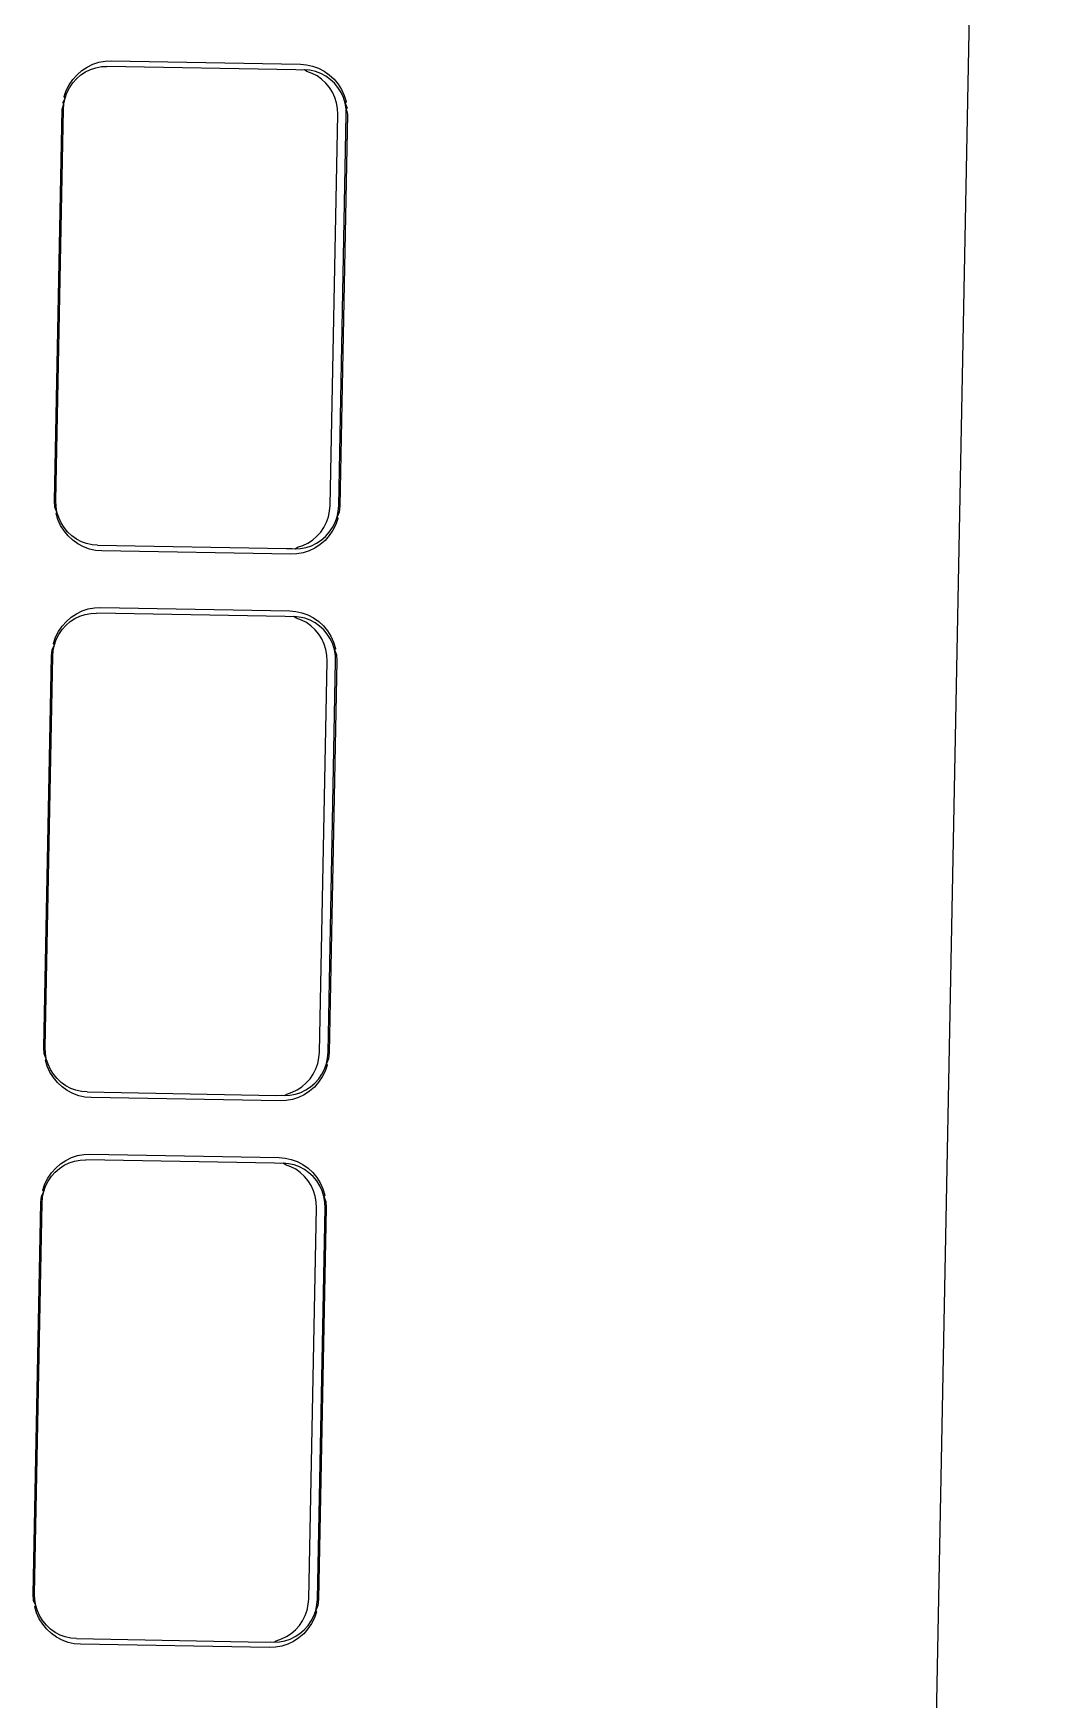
# Model space of a CAD drawing. Header units: millimetres. Extents: x -9564 to 100156, y -26854 to 24346.
# Drawn here: x 72476.2 to 72508.5, y -20765.5 to -20712.8 of the extents above; entities that cross this region are included whole.
import ezdxf

# ---------------------------------------------------------------- set-up
doc = ezdxf.new("R2010")
doc.units = ezdxf.units.MM
doc.header["$LTSCALE"] = 100
doc.layers.add('Muebles', color=112, linetype='Continuous')

msp = doc.modelspace()

# ---------------------------------------------------------------- linework, layer by layer
at = {"layer": 'Muebles'}
for p, q in [((72503.703, -20819.274), (72508.509, -20572.711)), ((72477.449, -20714.274), (72477.583, -20714.122)), ((72477.566, -20714.248), (72477.701, -20714.131)), ((72477.583, -20714.122), (72477.736, -20713.99)), ((72477.701, -20714.131), (72477.85, -20714.033)), ((72477.736, -20713.99), (72477.904, -20713.879)), ((72477.85, -20714.033), (72478.01, -20713.955)), ((72477.904, -20713.879), (72478.084, -20713.792)), ((72478.01, -20713.955), (72478.179, -20713.9)), ((72478.084, -20713.792), (72478.274, -20713.73)), ((72478.179, -20713.9), (72478.353, -20713.868)), ((72478.274, -20713.73), (72478.47, -20713.693)), ((72478.353, -20713.868), (72478.529, -20713.859)), ((72478.47, -20713.693), (72478.664, -20713.684)), ((72484.494, -20713.964), (72478.529, -20713.859)), ((72478.664, -20713.684), (72484.64, -20713.789)), ((72484.671, -20713.979), (72484.494, -20713.964)), ((72484.64, -20713.789), (72484.833, -20713.805)), ((72484.767, -20713.969), (72484.671, -20713.979)), ((72484.944, -20713.984), (72484.767, -20713.969)), ((72484.843, -20714.018), (72484.767, -20713.969)), ((72484.833, -20713.805), (72485.028, -20713.849)), ((72485.01, -20714.079), (72484.843, -20714.018)), ((72485.116, -20714.022), (72484.944, -20713.984)), ((72485.167, -20714.162), (72485.01, -20714.079)), ((72485.028, -20713.849), (72485.215, -20713.918)), ((72485.283, -20714.084), (72485.116, -20714.022)), ((72485.312, -20714.265), (72485.167, -20714.162)), ((72485.215, -20713.918), (72485.392, -20714.011)), ((72485.44, -20714.167), (72485.283, -20714.084)), ((72485.392, -20714.011), (72485.555, -20714.128)), ((72485.585, -20714.27), (72485.44, -20714.167)), ((72485.555, -20714.128), (72485.703, -20714.265)), ((72477.175, -20714.816), (72477.243, -20714.624)), ((72477.204, -20714.864), (72477.264, -20714.693)), ((72477.243, -20714.624), (72477.335, -20714.442)), ((72477.264, -20714.693), (72477.345, -20714.532)), ((72477.335, -20714.442), (72477.449, -20714.274)), ((72477.345, -20714.532), (72477.446, -20714.383)), ((72477.446, -20714.383), (72477.566, -20714.248)), ((72485.442, -20714.387), (72485.312, -20714.265)), ((72485.556, -20714.526), (72485.442, -20714.387)), ((72485.651, -20714.678), (72485.556, -20714.526)), ((72485.715, -20714.392), (72485.585, -20714.27)), ((72485.726, -20714.842), (72485.651, -20714.678)), ((72485.703, -20714.265), (72485.831, -20714.422)), ((72485.829, -20714.531), (72485.715, -20714.392)), ((72485.924, -20714.683), (72485.829, -20714.531)), ((72485.831, -20714.422), (72485.938, -20714.594)), ((72486, -20714.847), (72485.924, -20714.683)), ((72485.938, -20714.594), (72486.023, -20714.779)), ((72476.874, -20727.588), (72477.116, -20715.215)), ((72476.91, -20727.584), (72477.151, -20715.222)), ((72477.116, -20715.215), (72477.166, -20715.041)), ((72477.132, -20715.016), (72477.204, -20714.864)), ((72477.166, -20715.041), (72477.132, -20715.016)), ((72477.151, -20715.222), (72477.166, -20715.041)), ((72477.166, -20715.041), (72477.204, -20714.864)), ((72477.204, -20714.864), (72477.175, -20714.816)), ((72485.78, -20715.015), (72485.726, -20714.842)), ((72485.811, -20715.194), (72485.78, -20715.015)), ((72485.819, -20715.375), (72485.811, -20715.194)), ((72486.053, -20715.02), (72486, -20714.847)), ((72486.023, -20714.779), (72486.083, -20714.974)), ((72486.083, -20714.974), (72486.053, -20715.02)), ((72486.084, -20715.199), (72486.053, -20715.02)), ((72486.053, -20715.02), (72486.118, -20715.175)), ((72486.118, -20715.175), (72486.084, -20715.199)), ((72486.092, -20715.38), (72486.084, -20715.199)), ((72486.084, -20715.199), (72486.127, -20715.374)), ((72485.578, -20727.736), (72485.819, -20715.375)), ((72485.851, -20727.741), (72486.092, -20715.38)), ((72486.127, -20715.374), (72485.886, -20727.747)), ((72476.883, -20727.786), (72476.874, -20727.588)), ((72476.949, -20727.943), (72476.883, -20727.786)), ((72476.918, -20727.765), (72476.91, -20727.584)), ((72476.949, -20727.943), (72476.918, -20727.765)), ((72485.563, -20727.917), (72485.578, -20727.736)), ((72485.836, -20727.922), (72485.851, -20727.741)), ((72485.886, -20727.747), (72485.87, -20727.945)), ((72476.918, -20727.988), (72476.949, -20727.943)), ((72476.979, -20728.183), (72476.918, -20727.988)), ((72477.002, -20728.116), (72476.949, -20727.943)), ((72477.063, -20728.368), (72476.979, -20728.183)), ((72477.077, -20728.28), (72477.002, -20728.116)), ((72477.171, -20728.54), (72477.063, -20728.368)), ((72477.172, -20728.433), (72477.077, -20728.28)), ((72485.383, -20728.427), (72485.465, -20728.265)), ((72485.465, -20728.265), (72485.525, -20728.095)), ((72485.525, -20728.095), (72485.563, -20727.917)), ((72485.656, -20728.432), (72485.738, -20728.27)), ((72485.759, -20728.337), (72485.667, -20728.519)), ((72485.738, -20728.27), (72485.798, -20728.099)), ((72485.827, -20728.145), (72485.759, -20728.337)), ((72485.798, -20728.099), (72485.836, -20727.922)), ((72485.87, -20727.945), (72485.798, -20728.099)), ((72485.798, -20728.099), (72485.827, -20728.145)), ((72477.299, -20728.696), (72477.171, -20728.54)), ((72477.286, -20728.571), (72477.172, -20728.433)), ((72477.417, -20728.693), (72477.286, -20728.571)), ((72477.446, -20728.833), (72477.299, -20728.696)), ((72477.562, -20728.797), (72477.417, -20728.693)), ((72477.61, -20728.95), (72477.446, -20728.833)), ((72477.719, -20728.88), (72477.562, -20728.797)), ((72477.885, -20728.941), (72477.719, -20728.88)), ((72478.058, -20728.979), (72477.885, -20728.941)), ((72484.719, -20729.003), (72484.879, -20728.926)), ((72484.879, -20728.926), (72485.028, -20728.827)), ((72484.992, -20729.008), (72485.152, -20728.93)), ((72485.028, -20728.827), (72485.163, -20728.71)), ((72485.152, -20728.93), (72485.301, -20728.832)), ((72485.163, -20728.71), (72485.282, -20728.576)), ((72485.419, -20728.839), (72485.266, -20728.971)), ((72485.282, -20728.576), (72485.383, -20728.427)), ((72485.301, -20728.832), (72485.436, -20728.715)), ((72485.553, -20728.688), (72485.419, -20728.839)), ((72485.436, -20728.715), (72485.555, -20728.581)), ((72485.667, -20728.519), (72485.553, -20728.688)), ((72485.555, -20728.581), (72485.656, -20728.432)), ((72477.787, -20729.043), (72477.61, -20728.95)), ((72477.974, -20729.112), (72477.787, -20729.043)), ((72478.169, -20729.156), (72477.974, -20729.112)), ((72478.234, -20728.994), (72478.058, -20728.979)), ((72478.362, -20729.172), (72478.169, -20729.156)), ((72478.234, -20728.994), (72484.199, -20729.1)), ((72484.338, -20729.278), (72478.362, -20729.172)), ((72484.199, -20729.1), (72484.376, -20729.091)), ((72484.531, -20729.268), (72484.338, -20729.278)), ((72484.376, -20729.091), (72484.472, -20729.104)), ((72484.472, -20729.104), (72484.55, -20729.058)), ((72484.472, -20729.104), (72484.649, -20729.096)), ((72484.728, -20729.232), (72484.531, -20729.268)), ((72484.55, -20729.058), (72484.719, -20729.003)), ((72484.649, -20729.096), (72484.823, -20729.063)), ((72484.918, -20729.169), (72484.728, -20729.232)), ((72484.823, -20729.063), (72484.992, -20729.008)), ((72485.098, -20729.082), (72484.918, -20729.169)), ((72485.266, -20728.971), (72485.098, -20729.082)), ((72477.747, -20731.068), (72477.937, -20731.006)), ((72477.937, -20731.006), (72478.133, -20730.969)), ((72478.133, -20730.969), (72478.327, -20730.96)), ((72478.327, -20730.96), (72484.303, -20731.065)), ((72476.998, -20731.718), (72477.112, -20731.55)), ((72477.11, -20731.659), (72477.229, -20731.524)), ((72477.112, -20731.55), (72477.246, -20731.398)), ((72477.229, -20731.524), (72477.364, -20731.407)), ((72477.246, -20731.398), (72477.399, -20731.266)), ((72477.364, -20731.407), (72477.513, -20731.309)), ((72477.399, -20731.266), (72477.567, -20731.156)), ((72477.513, -20731.309), (72477.673, -20731.231)), ((72477.567, -20731.156), (72477.747, -20731.068)), ((72477.673, -20731.231), (72477.842, -20731.176)), ((72477.842, -20731.176), (72478.016, -20731.144)), ((72478.016, -20731.144), (72478.193, -20731.135)), ((72484.158, -20731.24), (72478.193, -20731.135)), ((72484.334, -20731.255), (72484.158, -20731.24)), ((72484.303, -20731.065), (72484.496, -20731.082)), ((72484.431, -20731.245), (72484.334, -20731.255)), ((72484.607, -20731.26), (72484.431, -20731.245)), ((72484.507, -20731.294), (72484.431, -20731.245)), ((72484.496, -20731.082), (72484.691, -20731.125)), ((72484.673, -20731.355), (72484.507, -20731.294)), ((72484.78, -20731.298), (72484.607, -20731.26)), ((72484.83, -20731.438), (72484.673, -20731.355)), ((72484.691, -20731.125), (72484.878, -20731.194)), ((72484.946, -20731.36), (72484.78, -20731.298)), ((72484.975, -20731.541), (72484.83, -20731.438)), ((72484.878, -20731.194), (72485.055, -20731.288)), ((72485.103, -20731.443), (72484.946, -20731.36)), ((72485.105, -20731.663), (72484.975, -20731.541)), ((72485.055, -20731.288), (72485.219, -20731.404)), ((72485.248, -20731.546), (72485.103, -20731.443)), ((72485.219, -20731.404), (72485.366, -20731.542)), ((72485.379, -20731.668), (72485.248, -20731.546)), ((72485.366, -20731.542), (72485.494, -20731.698)), ((72476.838, -20732.093), (72476.906, -20731.9)), ((72476.867, -20732.14), (72476.838, -20732.093)), ((72476.867, -20732.14), (72476.927, -20731.969)), ((72476.906, -20731.9), (72476.998, -20731.718)), ((72476.927, -20731.969), (72477.008, -20731.808)), ((72477.008, -20731.808), (72477.11, -20731.659)), ((72485.219, -20731.802), (72485.105, -20731.663)), ((72485.315, -20731.954), (72485.219, -20731.802)), ((72485.39, -20732.118), (72485.315, -20731.954)), ((72485.492, -20731.807), (72485.379, -20731.668)), ((72485.588, -20731.959), (72485.492, -20731.807)), ((72485.494, -20731.698), (72485.602, -20731.87)), ((72485.663, -20732.123), (72485.588, -20731.959)), ((72485.602, -20731.87), (72485.686, -20732.055)), ((72485.686, -20732.055), (72485.747, -20732.25)), ((72476.538, -20744.864), (72476.779, -20732.491)), ((72476.573, -20744.86), (72476.814, -20732.498)), ((72476.779, -20732.491), (72476.795, -20732.293)), ((72476.795, -20732.293), (72476.867, -20732.14)), ((72476.814, -20732.498), (72476.829, -20732.317)), ((72476.829, -20732.317), (72476.867, -20732.14)), ((72485.443, -20732.291), (72485.39, -20732.118)), ((72485.474, -20732.47), (72485.443, -20732.291)), ((72485.482, -20732.651), (72485.474, -20732.47)), ((72485.716, -20732.296), (72485.663, -20732.123)), ((72485.747, -20732.25), (72485.716, -20732.296)), ((72485.747, -20732.475), (72485.716, -20732.296)), ((72485.716, -20732.296), (72485.782, -20732.451)), ((72485.755, -20732.656), (72485.747, -20732.475)), ((72485.782, -20732.451), (72485.79, -20732.65)), ((72485.241, -20745.013), (72485.482, -20732.651)), ((72485.514, -20745.017), (72485.755, -20732.656)), ((72485.79, -20732.65), (72485.549, -20745.023)), ((72476.547, -20745.063), (72476.538, -20744.864)), ((72476.612, -20745.219), (72476.547, -20745.063)), ((72476.581, -20745.041), (72476.573, -20744.86)), ((72476.612, -20745.219), (72476.581, -20745.041)), ((72476.582, -20745.264), (72476.612, -20745.219)), ((72476.642, -20745.459), (72476.582, -20745.264)), ((72476.665, -20745.392), (72476.612, -20745.219)), ((72485.188, -20745.371), (72485.226, -20745.193)), ((72485.226, -20745.193), (72485.241, -20745.013)), ((72485.461, -20745.375), (72485.499, -20745.198)), ((72485.533, -20745.221), (72485.461, -20745.375)), ((72485.499, -20745.198), (72485.514, -20745.017)), ((72485.549, -20745.023), (72485.533, -20745.221)), ((72476.726, -20745.644), (72476.642, -20745.459)), ((72476.74, -20745.556), (72476.665, -20745.392)), ((72476.834, -20745.816), (72476.726, -20745.644)), ((72476.836, -20745.709), (72476.74, -20745.556)), ((72476.95, -20745.847), (72476.836, -20745.709)), ((72484.946, -20745.852), (72485.047, -20745.703)), ((72485.047, -20745.703), (72485.128, -20745.541)), ((72485.128, -20745.541), (72485.188, -20745.371)), ((72485.33, -20745.796), (72485.216, -20745.964)), ((72485.219, -20745.857), (72485.32, -20745.708)), ((72485.32, -20745.708), (72485.401, -20745.546)), ((72485.422, -20745.614), (72485.33, -20745.796)), ((72485.401, -20745.546), (72485.461, -20745.375)), ((72485.49, -20745.421), (72485.422, -20745.614)), ((72485.461, -20745.375), (72485.49, -20745.421)), ((72476.962, -20745.972), (72476.834, -20745.816)), ((72477.08, -20745.969), (72476.95, -20745.847)), ((72477.11, -20746.109), (72476.962, -20745.972)), ((72477.225, -20746.073), (72477.08, -20745.969)), ((72477.273, -20746.226), (72477.11, -20746.109)), ((72477.382, -20746.156), (72477.225, -20746.073)), ((72477.45, -20746.32), (72477.273, -20746.226)), ((72477.549, -20746.217), (72477.382, -20746.156)), ((72477.637, -20746.389), (72477.45, -20746.32)), ((72477.721, -20746.255), (72477.549, -20746.217)), ((72477.898, -20746.27), (72477.721, -20746.255)), ((72477.898, -20746.27), (72483.863, -20746.376)), ((72484.213, -20746.334), (72484.382, -20746.279)), ((72484.382, -20746.279), (72484.542, -20746.202)), ((72484.486, -20746.339), (72484.655, -20746.284)), ((72484.542, -20746.202), (72484.691, -20746.103)), ((72484.655, -20746.284), (72484.815, -20746.207)), ((72484.691, -20746.103), (72484.826, -20745.986)), ((72484.929, -20746.247), (72484.761, -20746.358)), ((72484.815, -20746.207), (72484.964, -20746.108)), ((72484.826, -20745.986), (72484.946, -20745.852)), ((72485.082, -20746.115), (72484.929, -20746.247)), ((72484.964, -20746.108), (72485.099, -20745.991)), ((72485.216, -20745.964), (72485.082, -20746.115)), ((72485.099, -20745.991), (72485.219, -20745.857)), ((72477.832, -20746.432), (72477.637, -20746.389)), ((72478.025, -20746.448), (72477.832, -20746.432)), ((72484.001, -20746.554), (72478.025, -20746.448)), ((72483.863, -20746.376), (72484.039, -20746.367)), ((72484.195, -20746.544), (72484.001, -20746.554)), ((72484.039, -20746.367), (72484.136, -20746.38)), ((72484.136, -20746.38), (72484.213, -20746.334)), ((72484.136, -20746.38), (72484.312, -20746.372)), ((72484.391, -20746.508), (72484.195, -20746.544)), ((72484.312, -20746.372), (72484.486, -20746.339)), ((72484.581, -20746.445), (72484.391, -20746.508)), ((72484.761, -20746.358), (72484.581, -20746.445)), ((72477.23, -20748.432), (72477.411, -20748.345)), ((72477.411, -20748.345), (72477.601, -20748.282)), ((72477.505, -20748.452), (72477.679, -20748.42)), ((72477.601, -20748.282), (72477.797, -20748.246)), ((72477.679, -20748.42), (72477.856, -20748.411)), ((72477.797, -20748.246), (72477.99, -20748.236)), ((72483.821, -20748.516), (72477.856, -20748.411)), ((72477.99, -20748.236), (72483.966, -20748.342)), ((72483.966, -20748.342), (72484.159, -20748.358)), ((72484.159, -20748.358), (72484.354, -20748.401)), ((72484.354, -20748.401), (72484.541, -20748.47)), ((72476.661, -20748.994), (72476.775, -20748.826)), ((72476.672, -20749.084), (72476.773, -20748.935)), ((72476.773, -20748.935), (72476.892, -20748.8)), ((72476.775, -20748.826), (72476.91, -20748.675)), ((72476.892, -20748.8), (72477.027, -20748.683)), ((72476.91, -20748.675), (72477.062, -20748.543)), ((72477.027, -20748.683), (72477.176, -20748.585)), ((72477.062, -20748.543), (72477.23, -20748.432)), ((72477.176, -20748.585), (72477.336, -20748.507)), ((72477.336, -20748.507), (72477.505, -20748.452)), ((72483.997, -20748.531), (72483.821, -20748.516)), ((72484.094, -20748.521), (72483.997, -20748.531)), ((72484.27, -20748.536), (72484.094, -20748.521)), ((72484.17, -20748.57), (72484.094, -20748.521)), ((72484.336, -20748.631), (72484.17, -20748.57)), ((72484.443, -20748.574), (72484.27, -20748.536)), ((72484.493, -20748.714), (72484.336, -20748.631)), ((72484.609, -20748.636), (72484.443, -20748.574)), ((72484.638, -20748.817), (72484.493, -20748.714)), ((72484.541, -20748.47), (72484.718, -20748.564)), ((72484.766, -20748.719), (72484.609, -20748.636)), ((72484.769, -20748.939), (72484.638, -20748.817)), ((72484.718, -20748.564), (72484.882, -20748.68)), ((72484.911, -20748.822), (72484.766, -20748.719)), ((72484.883, -20749.078), (72484.769, -20748.939)), ((72484.882, -20748.68), (72485.029, -20748.818)), ((72485.042, -20748.944), (72484.911, -20748.822)), ((72485.029, -20748.818), (72485.158, -20748.974)), ((72485.156, -20749.083), (72485.042, -20748.944)), ((72476.459, -20749.569), (72476.53, -20749.416)), ((72476.492, -20749.593), (72476.53, -20749.416)), ((72476.502, -20749.369), (72476.569, -20749.176)), ((72476.53, -20749.416), (72476.502, -20749.369)), ((72476.53, -20749.416), (72476.59, -20749.245)), ((72476.569, -20749.176), (72476.661, -20748.994)), ((72476.59, -20749.245), (72476.672, -20749.084)), ((72484.978, -20749.23), (72484.883, -20749.078)), ((72485.053, -20749.394), (72484.978, -20749.23)), ((72485.106, -20749.567), (72485.053, -20749.394)), ((72485.251, -20749.235), (72485.156, -20749.083)), ((72485.158, -20748.974), (72485.265, -20749.146)), ((72485.326, -20749.399), (72485.251, -20749.235)), ((72485.265, -20749.146), (72485.35, -20749.331)), ((72485.38, -20749.572), (72485.326, -20749.399)), ((72485.35, -20749.331), (72485.41, -20749.526)), ((72476.201, -20762.14), (72476.442, -20749.767)), ((72476.236, -20762.136), (72476.477, -20749.774)), ((72476.442, -20749.767), (72476.459, -20749.569)), ((72476.477, -20749.774), (72476.492, -20749.593)), ((72484.905, -20762.289), (72485.146, -20749.927)), ((72485.137, -20749.746), (72485.106, -20749.567)), ((72485.146, -20749.927), (72485.137, -20749.746)), ((72485.178, -20762.293), (72485.419, -20749.932)), ((72485.454, -20749.926), (72485.213, -20762.299)), ((72485.41, -20749.526), (72485.38, -20749.572)), ((72485.411, -20749.751), (72485.38, -20749.572)), ((72485.38, -20749.572), (72485.445, -20749.727)), ((72485.419, -20749.932), (72485.411, -20749.751)), ((72485.445, -20749.727), (72485.454, -20749.926)), ((72476.21, -20762.339), (72476.201, -20762.14)), ((72476.275, -20762.495), (72476.21, -20762.339)), ((72476.244, -20762.317), (72476.236, -20762.136)), ((72476.275, -20762.495), (72476.244, -20762.317)), ((72476.245, -20762.54), (72476.275, -20762.495)), ((72476.305, -20762.735), (72476.245, -20762.54)), ((72476.329, -20762.668), (72476.275, -20762.495)), ((72484.791, -20762.817), (72484.852, -20762.647)), ((72484.852, -20762.647), (72484.889, -20762.469)), ((72484.889, -20762.469), (72484.905, -20762.289)), ((72485.125, -20762.652), (72485.163, -20762.474)), ((72485.196, -20762.497), (72485.125, -20762.652)), ((72485.163, -20762.474), (72485.178, -20762.293)), ((72485.213, -20762.299), (72485.196, -20762.497)), ((72476.39, -20762.92), (72476.305, -20762.735)), ((72476.404, -20762.832), (72476.329, -20762.668)), ((72476.497, -20763.092), (72476.39, -20762.92)), ((72476.499, -20762.985), (72476.404, -20762.832)), ((72476.626, -20763.248), (72476.497, -20763.092)), ((72476.613, -20763.123), (72476.499, -20762.985)), ((72476.744, -20763.245), (72476.613, -20763.123)), ((72484.49, -20763.262), (72484.609, -20763.128)), ((72484.609, -20763.128), (72484.71, -20762.979)), ((72484.71, -20762.979), (72484.791, -20762.817)), ((72484.763, -20763.267), (72484.882, -20763.133)), ((72484.994, -20763.072), (72484.879, -20763.24)), ((72484.882, -20763.133), (72484.983, -20762.984)), ((72484.983, -20762.984), (72485.064, -20762.822)), ((72485.085, -20762.89), (72484.994, -20763.072)), ((72485.064, -20762.822), (72485.125, -20762.652)), ((72485.153, -20762.697), (72485.085, -20762.89)), ((72485.125, -20762.652), (72485.153, -20762.697)), ((72476.773, -20763.386), (72476.626, -20763.248)), ((72476.889, -20763.349), (72476.744, -20763.245)), ((72476.936, -20763.502), (72476.773, -20763.386)), ((72477.046, -20763.432), (72476.889, -20763.349)), ((72477.113, -20763.596), (72476.936, -20763.502)), ((72477.212, -20763.493), (72477.046, -20763.432)), ((72477.301, -20763.665), (72477.113, -20763.596)), ((72477.385, -20763.531), (72477.212, -20763.493)), ((72477.495, -20763.708), (72477.301, -20763.665)), ((72477.561, -20763.546), (72477.385, -20763.531)), ((72477.561, -20763.546), (72483.526, -20763.652)), ((72483.526, -20763.652), (72483.703, -20763.643)), ((72483.703, -20763.643), (72483.799, -20763.656)), ((72483.799, -20763.656), (72483.877, -20763.611)), ((72483.799, -20763.656), (72483.976, -20763.648)), ((72483.877, -20763.611), (72484.045, -20763.555)), ((72483.976, -20763.648), (72484.15, -20763.615)), ((72484.045, -20763.555), (72484.205, -20763.478)), ((72484.15, -20763.615), (72484.318, -20763.56)), ((72484.205, -20763.478), (72484.354, -20763.38)), ((72484.425, -20763.634), (72484.244, -20763.722)), ((72484.318, -20763.56), (72484.478, -20763.483)), ((72484.354, -20763.38), (72484.49, -20763.262)), ((72484.593, -20763.524), (72484.425, -20763.634)), ((72484.478, -20763.483), (72484.627, -20763.384)), ((72484.745, -20763.391), (72484.593, -20763.524)), ((72484.627, -20763.384), (72484.763, -20763.267)), ((72484.879, -20763.24), (72484.745, -20763.391)), ((72477.688, -20763.725), (72477.495, -20763.708)), ((72483.665, -20763.83), (72477.688, -20763.725)), ((72483.858, -20763.82), (72483.665, -20763.83)), ((72484.054, -20763.784), (72483.858, -20763.82)), ((72484.244, -20763.722), (72484.054, -20763.784))]:
    msp.add_line(p, q, dxfattribs=at)

doc.saveas('drawing.dxf')
